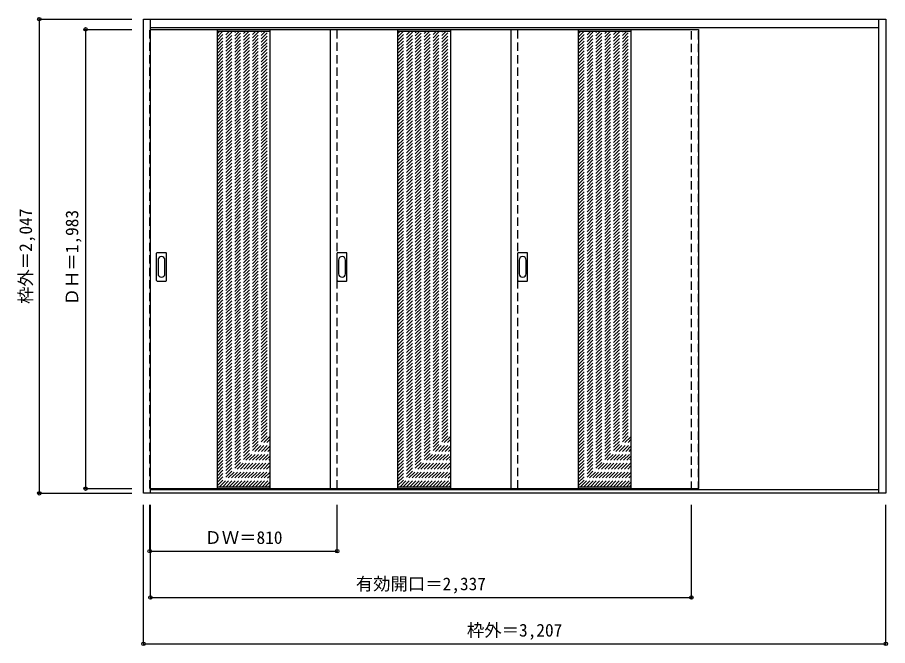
# Model space of a CAD drawing. Units: millimetres, scale not verified. Extents: x -1703 to 2056, y -1620 to 1092.
import ezdxf
from ezdxf.enums import TextEntityAlignment as Align

# ---------------------------------------------------------------- set-up
doc = ezdxf.new("R2010")
doc.units = ezdxf.units.MM
doc.header["$LTSCALE"] = 30
doc.header["$PDMODE"] = 32
doc.header["$PDSIZE"] = 15
doc.linetypes.add('DASHED1', pattern=[1.8, 1.2, -0.6])
doc.layers.add('0-0', color=4, linetype='DASHED1')
doc.layers.add('0-1_寸法', color=7, linetype='Continuous')
doc.styles.add('ＭＳ ゴシック', font='')
doc.styles.get('ＭＳ ゴシック').set_extended_font_data('MS Gothic')

msp = doc.modelspace()

# ---------------------------------------------------------------- linework, layer by layer
at = {"layer": '0-0', "color": 3, "linetype": 'Continuous'}
for p, q in [((-1158.58, 1084.15), (2048.42, 1084.15)), ((-1158.58, -962.85), (-1158.58, 1084.15)), ((-1128.58, -962.85), (-1128.58, 1084.15)), ((2018.42, -962.85), (2018.42, 1084.15)), ((2048.42, 1084.15), (2048.42, -962.85)), ((-1128.58, 1048.15), (2018.42, 1048.15)), ((-1128.58, 1040.15), (1238.42, 1040.15)), ((-840.58, 1040.15), (-840.58, -942.85)), ((-612.58, 1040.15), (-612.58, -942.85)), ((-351.58, 1040.15), (-351.58, -942.85)), ((-60.58, 1040.15), (-60.58, -942.85)), ((167.42, 1040.15), (167.42, -942.85)), ((428.42, 1040.15), (428.42, -942.85)), ((719.42, 1040.15), (719.42, -942.85)), ((947.42, 1040.15), (947.42, -942.85)), ((1238.42, 1040.15), (1238.42, -942.85)), ((-1061.08, 75.65), (-1100.08, 75.65)), ((-281.08, 75.65), (-320.08, 75.65)), ((498.92, 75.65), (459.92, 75.65)), ((-1101.58, -44.85), (-1101.58, 74.15)), ((-1059.58, -44.85), (-1059.58, 74.15)), ((-321.58, -44.85), (-321.58, 74.15)), ((-279.58, -44.85), (-279.58, 74.15)), ((458.42, -44.85), (458.42, 74.15)), ((500.42, -44.85), (500.42, 74.15)), ((-1100.08, -46.35), (-1061.08, -46.35)), ((-320.08, -46.35), (-281.08, -46.35)), ((459.92, -46.35), (498.92, -46.35)), ((2048.42, -962.85), (-1158.58, -962.85)), ((-1128.58, -942.85), (1238.42, -942.85)), ((2018.42, -947.85), (-1128.58, -947.85))]:
    msp.add_line(p, q, dxfattribs=at)
at = {"layer": '0-0'}
for p, q in [((-1131.58, 1040.15), (-1128.58, 1040.15)), ((-1131.58, -942.85), (-1131.58, 1040.15)), ((-840.58, 1020.57), (-828.99, 1032.15)), ((-840.58, 1006.43), (-814.85, 1032.15)), ((-840.58, 992.29), (-800.71, 1032.15)), ((-840.58, 978.14), (-786.57, 1032.15)), ((-840.58, 964), (-772.43, 1032.15)), ((-840.58, 949.86), (-758.28, 1032.15)), ((-840.58, 935.72), (-744.14, 1032.15)), ((-840.58, 921.58), (-730, 1032.15)), ((-840.58, 907.43), (-715.86, 1032.15)), ((-840.58, 893.29), (-701.72, 1032.15)), ((-840.58, 879.15), (-687.57, 1032.15)), ((-840.58, 865.01), (-673.43, 1032.15)), ((-840.58, 850.87), (-659.29, 1032.15)), ((-840.58, 836.72), (-645.15, 1032.15)), ((-840.58, 822.58), (-631, 1032.15)), ((-840.58, 808.44), (-616.86, 1032.15)), ((-840.58, 794.3), (-612.58, 1022.3)), ((-321.58, -942.85), (-321.58, 1040.15)), ((-60.58, 1020.57), (-48.99, 1032.15)), ((-60.58, 1006.43), (-34.85, 1032.15)), ((-60.58, 992.29), (-20.71, 1032.15)), ((-60.58, 978.14), (-6.57, 1032.15)), ((-60.58, 964), (7.57, 1032.15)), ((-60.58, 949.86), (21.72, 1032.15)), ((-60.58, 935.72), (35.86, 1032.15)), ((-60.58, 921.58), (50, 1032.15)), ((-60.58, 907.43), (64.14, 1032.15)), ((-60.58, 893.29), (78.28, 1032.15)), ((-60.58, 879.15), (92.43, 1032.15)), ((-60.58, 865.01), (106.57, 1032.15)), ((-60.58, 850.87), (120.71, 1032.15)), ((-60.58, 836.72), (134.85, 1032.15)), ((-60.58, 822.58), (149, 1032.15)), ((-60.58, 808.44), (163.14, 1032.15)), ((-60.58, 794.3), (167.42, 1022.3)), ((458.42, -942.85), (458.42, 1040.15)), ((719.42, 1020.57), (731.01, 1032.15)), ((719.42, 1006.43), (745.15, 1032.15)), ((719.42, 992.29), (759.29, 1032.15)), ((719.42, 978.14), (773.43, 1032.15)), ((719.42, 964), (787.57, 1032.15)), ((719.42, 949.86), (801.72, 1032.15)), ((719.42, 935.72), (815.86, 1032.15)), ((719.42, 921.58), (830, 1032.15)), ((719.42, 907.43), (844.14, 1032.15)), ((719.42, 893.29), (858.28, 1032.15)), ((719.42, 879.15), (872.43, 1032.15)), ((719.42, 865.01), (886.57, 1032.15)), ((719.42, 850.87), (900.71, 1032.15)), ((719.42, 836.72), (914.85, 1032.15)), ((719.42, 822.58), (929, 1032.15)), ((719.42, 808.44), (943.14, 1032.15)), ((719.42, 794.3), (947.42, 1022.3)), ((1208.42, -947.85), (1208.42, 1048.15)), ((1238.42, -947.85), (1238.42, 1048.15)), ((-840.58, 780.16), (-612.58, 1008.16)), ((-840.58, 766.01), (-612.58, 994.01)), ((-840.58, 751.87), (-612.58, 979.87)), ((-60.58, 780.16), (167.42, 1008.16)), ((-60.58, 766.01), (167.42, 994.01)), ((-60.58, 751.87), (167.42, 979.87)), ((719.42, 780.16), (947.42, 1008.16)), ((719.42, 766.01), (947.42, 994.01)), ((719.42, 751.87), (947.42, 979.87)), ((-840.58, 737.73), (-612.58, 965.73)), ((-840.58, 723.59), (-612.58, 951.59)), ((-60.58, 737.73), (167.42, 965.73)), ((-60.58, 723.59), (167.42, 951.59)), ((719.42, 737.73), (947.42, 965.73)), ((719.42, 723.59), (947.42, 951.59)), ((-840.58, 709.44), (-612.58, 937.44)), ((-840.58, 695.3), (-612.58, 923.3)), ((-840.58, 681.16), (-612.58, 909.16)), ((-60.58, 709.44), (167.42, 937.44)), ((-60.58, 695.3), (167.42, 923.3)), ((-60.58, 681.16), (167.42, 909.16)), ((719.42, 709.44), (947.42, 937.44)), ((719.42, 695.3), (947.42, 923.3)), ((719.42, 681.16), (947.42, 909.16)), ((-840.58, 667.02), (-612.58, 895.02)), ((-840.58, 652.88), (-612.58, 880.88)), ((-840.58, 638.73), (-612.58, 866.73)), ((-60.58, 667.02), (167.42, 895.02)), ((-60.58, 652.88), (167.42, 880.88)), ((-60.58, 638.73), (167.42, 866.73)), ((719.42, 667.02), (947.42, 895.02)), ((719.42, 652.88), (947.42, 880.88)), ((719.42, 638.73), (947.42, 866.73)), ((-840.58, 624.59), (-612.58, 852.59)), ((-840.58, 610.45), (-612.58, 838.45)), ((-60.58, 624.59), (167.42, 852.59)), ((-60.58, 610.45), (167.42, 838.45)), ((719.42, 624.59), (947.42, 852.59)), ((719.42, 610.45), (947.42, 838.45)), ((-840.58, 596.31), (-612.58, 824.31)), ((-840.58, 582.17), (-612.58, 810.17)), ((-840.58, 568.02), (-612.58, 796.02)), ((-60.58, 596.31), (167.42, 824.31)), ((-60.58, 582.17), (167.42, 810.17)), ((-60.58, 568.02), (167.42, 796.02)), ((719.42, 596.31), (947.42, 824.31)), ((719.42, 582.17), (947.42, 810.17)), ((719.42, 568.02), (947.42, 796.02)), ((-840.58, 553.88), (-612.58, 781.88)), ((-840.58, 539.74), (-612.58, 767.74)), ((-840.58, 525.6), (-612.58, 753.6)), ((-60.58, 553.88), (167.42, 781.88)), ((-60.58, 539.74), (167.42, 767.74)), ((-60.58, 525.6), (167.42, 753.6)), ((719.42, 553.88), (947.42, 781.88)), ((719.42, 539.74), (947.42, 767.74)), ((719.42, 525.6), (947.42, 753.6)), ((-840.58, 511.45), (-612.58, 739.45)), ((-840.58, 497.31), (-612.58, 725.31)), ((-60.58, 511.45), (167.42, 739.45)), ((-60.58, 497.31), (167.42, 725.31)), ((719.42, 511.45), (947.42, 739.45)), ((719.42, 497.31), (947.42, 725.31)), ((-840.58, 483.17), (-612.58, 711.17)), ((-840.58, 469.03), (-612.58, 697.03)), ((-840.58, 454.89), (-612.58, 682.89)), ((-60.58, 483.17), (167.42, 711.17)), ((-60.58, 469.03), (167.42, 697.03)), ((-60.58, 454.89), (167.42, 682.89)), ((719.42, 483.17), (947.42, 711.17)), ((719.42, 469.03), (947.42, 697.03)), ((719.42, 454.89), (947.42, 682.89)), ((-840.58, 440.74), (-612.58, 668.74)), ((-840.58, 426.6), (-612.58, 654.6)), ((-840.58, 412.46), (-612.58, 640.46)), ((-60.58, 440.74), (167.42, 668.74)), ((-60.58, 426.6), (167.42, 654.6)), ((-60.58, 412.46), (167.42, 640.46)), ((719.42, 440.74), (947.42, 668.74)), ((719.42, 426.6), (947.42, 654.6)), ((719.42, 412.46), (947.42, 640.46)), ((-840.58, 398.32), (-612.58, 626.32)), ((-840.58, 384.18), (-612.58, 612.18)), ((-60.58, 398.32), (167.42, 626.32)), ((-60.58, 384.18), (167.42, 612.18)), ((719.42, 398.32), (947.42, 626.32)), ((719.42, 384.18), (947.42, 612.18)), ((-840.58, 370.03), (-612.58, 598.03)), ((-840.58, 355.89), (-612.58, 583.89)), ((-840.58, 341.75), (-612.58, 569.75)), ((-60.58, 370.03), (167.42, 598.03)), ((-60.58, 355.89), (167.42, 583.89)), ((-60.58, 341.75), (167.42, 569.75)), ((719.42, 370.03), (947.42, 598.03)), ((719.42, 355.89), (947.42, 583.89)), ((719.42, 341.75), (947.42, 569.75)), ((-840.58, 327.61), (-612.58, 555.61)), ((-840.58, 313.46), (-612.58, 541.46)), ((-840.58, 299.32), (-612.58, 527.32)), ((-60.58, 327.61), (167.42, 555.61)), ((-60.58, 313.46), (167.42, 541.46)), ((-60.58, 299.32), (167.42, 527.32)), ((719.42, 327.61), (947.42, 555.61)), ((719.42, 313.46), (947.42, 541.46)), ((719.42, 299.32), (947.42, 527.32)), ((-840.58, 285.18), (-612.58, 513.18)), ((-840.58, 271.04), (-612.58, 499.04)), ((-60.58, 285.18), (167.42, 513.18)), ((-60.58, 271.04), (167.42, 499.04)), ((719.42, 285.18), (947.42, 513.18)), ((719.42, 271.04), (947.42, 499.04)), ((-840.58, 256.9), (-612.58, 484.9)), ((-840.58, 242.75), (-612.58, 470.75)), ((-840.58, 228.61), (-612.58, 456.61)), ((-60.58, 256.9), (167.42, 484.9)), ((-60.58, 242.75), (167.42, 470.75)), ((-60.58, 228.61), (167.42, 456.61)), ((719.42, 256.9), (947.42, 484.9)), ((719.42, 242.75), (947.42, 470.75)), ((719.42, 228.61), (947.42, 456.61)), ((-840.58, 214.47), (-612.58, 442.47)), ((-840.58, 200.33), (-612.58, 428.33)), ((-840.58, 186.19), (-612.58, 414.19)), ((-60.58, 214.47), (167.42, 442.47)), ((-60.58, 200.33), (167.42, 428.33)), ((-60.58, 186.19), (167.42, 414.19)), ((719.42, 214.47), (947.42, 442.47)), ((719.42, 200.33), (947.42, 428.33)), ((719.42, 186.19), (947.42, 414.19)), ((-840.58, 172.04), (-612.58, 400.04)), ((-840.58, 157.9), (-612.58, 385.9)), ((-60.58, 172.04), (167.42, 400.04)), ((-60.58, 157.9), (167.42, 385.9)), ((719.42, 172.04), (947.42, 400.04)), ((719.42, 157.9), (947.42, 385.9)), ((-840.58, 143.76), (-612.58, 371.76)), ((-840.58, 129.62), (-612.58, 357.62)), ((-840.58, 115.47), (-612.58, 343.47)), ((-60.58, 143.76), (167.42, 371.76)), ((-60.58, 129.62), (167.42, 357.62)), ((-60.58, 115.47), (167.42, 343.47)), ((719.42, 143.76), (947.42, 371.76)), ((719.42, 129.62), (947.42, 357.62)), ((719.42, 115.47), (947.42, 343.47)), ((-840.58, 101.33), (-612.58, 329.33)), ((-840.58, 87.19), (-612.58, 315.19)), ((-840.58, 73.05), (-612.58, 301.05)), ((-60.58, 101.33), (167.42, 329.33)), ((-60.58, 87.19), (167.42, 315.19)), ((-60.58, 73.05), (167.42, 301.05)), ((719.42, 101.33), (947.42, 329.33)), ((719.42, 87.19), (947.42, 315.19)), ((719.42, 73.05), (947.42, 301.05)), ((-840.58, 58.91), (-612.58, 286.91)), ((-840.58, 44.76), (-612.58, 272.76)), ((-60.58, 58.91), (167.42, 286.91)), ((-60.58, 44.76), (167.42, 272.76)), ((719.42, 58.91), (947.42, 286.91)), ((719.42, 44.76), (947.42, 272.76)), ((-840.58, 30.62), (-612.58, 258.62)), ((-840.58, 16.48), (-612.58, 244.48)), ((-840.58, 2.34), (-612.58, 230.34)), ((-60.58, 30.62), (167.42, 258.62)), ((-60.58, 16.48), (167.42, 244.48)), ((-60.58, 2.34), (167.42, 230.34)), ((719.42, 30.62), (947.42, 258.62)), ((719.42, 16.48), (947.42, 244.48)), ((719.42, 2.34), (947.42, 230.34)), ((-840.58, -11.8), (-612.58, 216.2)), ((-840.58, -25.95), (-612.58, 202.05)), ((-60.58, -11.8), (167.42, 216.2)), ((-60.58, -25.95), (167.42, 202.05)), ((719.42, -11.8), (947.42, 216.2)), ((719.42, -25.95), (947.42, 202.05)), ((-840.58, -40.09), (-612.58, 187.91)), ((-840.58, -54.23), (-612.58, 173.77)), ((-840.58, -68.37), (-612.58, 159.63)), ((-60.58, -40.09), (167.42, 187.91)), ((-60.58, -54.23), (167.42, 173.77)), ((-60.58, -68.37), (167.42, 159.63)), ((719.42, -40.09), (947.42, 187.91)), ((719.42, -54.23), (947.42, 173.77)), ((719.42, -68.37), (947.42, 159.63)), ((-840.58, -82.52), (-612.58, 145.48)), ((-840.58, -96.66), (-612.58, 131.34)), ((-840.58, -110.8), (-612.58, 117.2)), ((-60.58, -82.52), (167.42, 145.48)), ((-60.58, -96.66), (167.42, 131.34)), ((-60.58, -110.8), (167.42, 117.2)), ((719.42, -82.52), (947.42, 145.48)), ((719.42, -96.66), (947.42, 131.34)), ((719.42, -110.8), (947.42, 117.2)), ((-840.58, -124.94), (-612.58, 103.06)), ((-840.58, -139.08), (-612.58, 88.92)), ((-60.58, -124.94), (167.42, 103.06)), ((-60.58, -139.08), (167.42, 88.92)), ((719.42, -124.94), (947.42, 103.06)), ((719.42, -139.08), (947.42, 88.92)), ((-840.58, -153.23), (-612.58, 74.77)), ((-840.58, -167.37), (-612.58, 60.63)), ((-840.58, -181.51), (-612.58, 46.49)), ((-60.58, -153.23), (167.42, 74.77)), ((-60.58, -167.37), (167.42, 60.63)), ((-60.58, -181.51), (167.42, 46.49)), ((719.42, -153.23), (947.42, 74.77)), ((719.42, -167.37), (947.42, 60.63)), ((719.42, -181.51), (947.42, 46.49)), ((-840.58, -195.65), (-612.58, 32.35)), ((-840.58, -209.79), (-612.58, 18.21)), ((-840.58, -223.94), (-612.58, 4.06)), ((-60.58, -195.65), (167.42, 32.35)), ((-60.58, -209.79), (167.42, 18.21)), ((-60.58, -223.94), (167.42, 4.06)), ((719.42, -195.65), (947.42, 32.35)), ((719.42, -209.79), (947.42, 18.21)), ((719.42, -223.94), (947.42, 4.06)), ((-840.58, -238.08), (-612.58, -10.08)), ((-840.58, -252.22), (-612.58, -24.22)), ((-60.58, -238.08), (167.42, -10.08)), ((-60.58, -252.22), (167.42, -24.22)), ((719.42, -238.08), (947.42, -10.08)), ((719.42, -252.22), (947.42, -24.22)), ((-840.58, -266.36), (-612.58, -38.36)), ((-840.58, -280.51), (-612.58, -52.51)), ((-840.58, -294.65), (-612.58, -66.65)), ((-60.58, -266.36), (167.42, -38.36)), ((-60.58, -280.51), (167.42, -52.51)), ((-60.58, -294.65), (167.42, -66.65)), ((719.42, -266.36), (947.42, -38.36)), ((719.42, -280.51), (947.42, -52.51)), ((719.42, -294.65), (947.42, -66.65)), ((-840.58, -308.79), (-612.58, -80.79)), ((-840.58, -322.93), (-612.58, -94.93)), ((-840.58, -337.07), (-612.58, -109.07)), ((-60.58, -308.79), (167.42, -80.79)), ((-60.58, -322.93), (167.42, -94.93)), ((-60.58, -337.07), (167.42, -109.07)), ((719.42, -308.79), (947.42, -80.79)), ((719.42, -322.93), (947.42, -94.93)), ((719.42, -337.07), (947.42, -109.07)), ((-840.58, -351.22), (-612.58, -123.22)), ((-840.58, -365.36), (-612.58, -137.36)), ((-60.58, -351.22), (167.42, -123.22)), ((-60.58, -365.36), (167.42, -137.36)), ((719.42, -351.22), (947.42, -123.22)), ((719.42, -365.36), (947.42, -137.36)), ((-840.58, -379.5), (-612.58, -151.5)), ((-840.58, -393.64), (-612.58, -165.64)), ((-840.58, -407.78), (-612.58, -179.78)), ((-60.58, -379.5), (167.42, -151.5)), ((-60.58, -393.64), (167.42, -165.64)), ((-60.58, -407.78), (167.42, -179.78)), ((719.42, -379.5), (947.42, -151.5)), ((719.42, -393.64), (947.42, -165.64)), ((719.42, -407.78), (947.42, -179.78)), ((-840.58, -421.93), (-612.58, -193.93)), ((-840.58, -436.07), (-612.58, -208.07)), ((-840.58, -450.21), (-612.58, -222.21)), ((-60.58, -421.93), (167.42, -193.93)), ((-60.58, -436.07), (167.42, -208.07)), ((-60.58, -450.21), (167.42, -222.21)), ((719.42, -421.93), (947.42, -193.93)), ((719.42, -436.07), (947.42, -208.07)), ((719.42, -450.21), (947.42, -222.21)), ((-840.58, -464.35), (-612.58, -236.35)), ((-840.58, -478.5), (-612.58, -250.5)), ((-60.58, -464.35), (167.42, -236.35)), ((-60.58, -478.5), (167.42, -250.5)), ((719.42, -464.35), (947.42, -236.35)), ((719.42, -478.5), (947.42, -250.5)), ((-840.58, -492.64), (-612.58, -264.64)), ((-840.58, -506.78), (-612.58, -278.78)), ((-840.58, -520.92), (-612.58, -292.92)), ((-60.58, -492.64), (167.42, -264.64)), ((-60.58, -506.78), (167.42, -278.78)), ((-60.58, -520.92), (167.42, -292.92)), ((719.42, -492.64), (947.42, -264.64)), ((719.42, -506.78), (947.42, -278.78)), ((719.42, -520.92), (947.42, -292.92)), ((-840.58, -535.06), (-612.58, -307.06)), ((-840.58, -549.21), (-612.58, -321.21)), ((-840.58, -563.35), (-612.58, -335.35)), ((-60.58, -535.06), (167.42, -307.06)), ((-60.58, -549.21), (167.42, -321.21)), ((-60.58, -563.35), (167.42, -335.35)), ((719.42, -535.06), (947.42, -307.06)), ((719.42, -549.21), (947.42, -321.21)), ((719.42, -563.35), (947.42, -335.35)), ((-840.58, -577.49), (-612.58, -349.49)), ((-840.58, -591.63), (-612.58, -363.63)), ((-60.58, -577.49), (167.42, -349.49)), ((-60.58, -591.63), (167.42, -363.63)), ((719.42, -577.49), (947.42, -349.49)), ((719.42, -591.63), (947.42, -363.63)), ((-840.58, -605.77), (-612.58, -377.77)), ((-840.58, -619.92), (-612.58, -391.92)), ((-840.58, -634.06), (-612.58, -406.06)), ((-60.58, -605.77), (167.42, -377.77)), ((-60.58, -619.92), (167.42, -391.92)), ((-60.58, -634.06), (167.42, -406.06)), ((719.42, -605.77), (947.42, -377.77)), ((719.42, -619.92), (947.42, -391.92)), ((719.42, -634.06), (947.42, -406.06)), ((-840.58, -648.2), (-612.58, -420.2)), ((-840.58, -662.34), (-612.58, -434.34)), ((-840.58, -676.48), (-612.58, -448.48)), ((-60.58, -648.2), (167.42, -420.2)), ((-60.58, -662.34), (167.42, -434.34)), ((-60.58, -676.48), (167.42, -448.48)), ((719.42, -648.2), (947.42, -420.2)), ((719.42, -662.34), (947.42, -434.34)), ((719.42, -676.48), (947.42, -448.48)), ((-840.58, -690.63), (-612.58, -462.63)), ((-840.58, -704.77), (-612.58, -476.77)), ((-60.58, -690.63), (167.42, -462.63)), ((-60.58, -704.77), (167.42, -476.77)), ((719.42, -690.63), (947.42, -462.63)), ((719.42, -704.77), (947.42, -476.77)), ((-840.58, -718.91), (-612.58, -490.91)), ((-840.58, -733.05), (-612.58, -505.05)), ((-840.58, -747.2), (-612.58, -519.2)), ((-60.58, -718.91), (167.42, -490.91)), ((-60.58, -733.05), (167.42, -505.05)), ((-60.58, -747.2), (167.42, -519.2)), ((719.42, -718.91), (947.42, -490.91)), ((719.42, -733.05), (947.42, -505.05)), ((719.42, -747.2), (947.42, -519.2)), ((-840.58, -761.34), (-612.58, -533.34)), ((-840.58, -775.48), (-612.58, -547.48)), ((-840.58, -789.62), (-612.58, -561.62)), ((-60.58, -761.34), (167.42, -533.34)), ((-60.58, -775.48), (167.42, -547.48)), ((-60.58, -789.62), (167.42, -561.62)), ((719.42, -761.34), (947.42, -533.34)), ((719.42, -775.48), (947.42, -547.48)), ((719.42, -789.62), (947.42, -561.62)), ((-840.58, -803.76), (-612.58, -575.76)), ((-840.58, -817.91), (-612.58, -589.91)), ((-60.58, -803.76), (167.42, -575.76)), ((-60.58, -817.91), (167.42, -589.91)), ((719.42, -803.76), (947.42, -575.76)), ((719.42, -817.91), (947.42, -589.91)), ((-840.58, -832.05), (-612.58, -604.05)), ((-840.58, -846.19), (-612.58, -618.19)), ((-840.58, -860.33), (-612.58, -632.33)), ((-60.58, -832.05), (167.42, -604.05)), ((-60.58, -846.19), (167.42, -618.19)), ((-60.58, -860.33), (167.42, -632.33)), ((719.42, -832.05), (947.42, -604.05)), ((719.42, -846.19), (947.42, -618.19)), ((719.42, -860.33), (947.42, -632.33)), ((-840.58, -874.47), (-612.58, -646.47)), ((-840.58, -888.62), (-612.58, -660.62)), ((-840.58, -902.76), (-612.58, -674.76)), ((-60.58, -874.47), (167.42, -646.47)), ((-60.58, -888.62), (167.42, -660.62)), ((-60.58, -902.76), (167.42, -674.76)), ((719.42, -874.47), (947.42, -646.47)), ((719.42, -888.62), (947.42, -660.62)), ((719.42, -902.76), (947.42, -674.76)), ((-840.58, -916.9), (-612.58, -688.9)), ((-840.58, -931.04), (-612.58, -703.04)), ((-60.58, -916.9), (167.42, -688.9)), ((-60.58, -931.04), (167.42, -703.04)), ((719.42, -916.9), (947.42, -688.9)), ((719.42, -931.04), (947.42, -703.04)), ((-830.24, -934.85), (-612.58, -717.19)), ((-816.1, -934.85), (-612.58, -731.33)), ((-801.95, -934.85), (-612.58, -745.47)), ((-50.24, -934.85), (167.42, -717.19)), ((-36.1, -934.85), (167.42, -731.33)), ((-21.95, -934.85), (167.42, -745.47)), ((729.76, -934.85), (947.42, -717.19)), ((743.9, -934.85), (947.42, -731.33)), ((758.05, -934.85), (947.42, -745.47)), ((-787.81, -934.85), (-612.58, -759.61)), ((-773.67, -934.85), (-612.58, -773.75)), ((-759.53, -934.85), (-612.58, -787.9)), ((-7.81, -934.85), (167.42, -759.61)), ((6.33, -934.85), (167.42, -773.75)), ((20.47, -934.85), (167.42, -787.9)), ((772.19, -934.85), (947.42, -759.61)), ((786.33, -934.85), (947.42, -773.75)), ((800.47, -934.85), (947.42, -787.9)), ((-745.38, -934.85), (-612.58, -802.04)), ((-731.24, -934.85), (-612.58, -816.18)), ((34.62, -934.85), (167.42, -802.04)), ((48.76, -934.85), (167.42, -816.18)), ((814.62, -934.85), (947.42, -802.04)), ((828.76, -934.85), (947.42, -816.18)), ((-717.1, -934.85), (-612.58, -830.32)), ((-702.96, -934.85), (-612.58, -844.46)), ((-688.82, -934.85), (-612.58, -858.61)), ((62.9, -934.85), (167.42, -830.32)), ((77.04, -934.85), (167.42, -844.46)), ((91.18, -934.85), (167.42, -858.61)), ((842.9, -934.85), (947.42, -830.32)), ((857.04, -934.85), (947.42, -844.46)), ((871.18, -934.85), (947.42, -858.61)), ((-674.67, -934.85), (-612.58, -872.75)), ((-660.53, -934.85), (-612.58, -886.89)), ((-646.39, -934.85), (-612.58, -901.03)), ((105.33, -934.85), (167.42, -872.75)), ((119.47, -934.85), (167.42, -886.89)), ((133.61, -934.85), (167.42, -901.03)), ((885.33, -934.85), (947.42, -872.75)), ((899.47, -934.85), (947.42, -886.89)), ((913.61, -934.85), (947.42, -901.03)), ((-632.25, -934.85), (-612.58, -915.18)), ((-618.11, -934.85), (-612.58, -929.32)), ((147.75, -934.85), (167.42, -915.18)), ((161.89, -934.85), (167.42, -929.32)), ((927.75, -934.85), (947.42, -915.18)), ((941.89, -934.85), (947.42, -929.32)), ((-1128.58, -942.85), (-1131.58, -942.85))]:
    msp.add_line(p, q, dxfattribs=at)
at = {"layer": '0-0', "color": 7, "linetype": 'Continuous'}
for p, q in [((-840.58, 1032.15), (-612.58, 1032.15)), ((-60.58, 1032.15), (167.42, 1032.15)), ((719.42, 1032.15), (947.42, 1032.15)), ((-1095.58, 44.25), (-1095.58, -14.95)), ((-1065.58, -14.95), (-1065.58, 44.25)), ((-315.58, 44.25), (-315.58, -14.95)), ((-285.58, -14.95), (-285.58, 44.25)), ((464.42, 44.25), (464.42, -14.95)), ((494.42, -14.95), (494.42, 44.25)), ((-840.58, -934.85), (-612.58, -934.85)), ((-60.58, -934.85), (167.42, -934.85)), ((719.42, -934.85), (947.42, -934.85))]:
    msp.add_line(p, q, dxfattribs=at)
at = {"layer": '0-0', "color": 3, "linetype": 'Continuous'}
for centre, start, end in [((-1100.08, 74.15), 90, 180), ((-1061.08, 74.15), 0, 90), ((-320.08, 74.15), 90, 180), ((-281.08, 74.15), 0, 90), ((459.92, 74.15), 90, 180), ((498.92, 74.15), 0, 90), ((-1100.08, -44.85), 180, 270), ((-1061.08, -44.85), 270, 0), ((-320.08, -44.85), 180, 270), ((-281.08, -44.85), 270, 0), ((459.92, -44.85), 180, 270), ((498.92, -44.85), 270, 0)]:
    msp.add_arc(centre, 1.5, start, end, dxfattribs=at)
at = {"layer": '0-0', "color": 7, "linetype": 'Continuous'}
for centre, start, end in [((-1080.58, 44.25), 0, 180), ((-300.58, 44.25), 0, 180), ((479.42, 44.25), 0, 180), ((-1080.58, -14.95), 180, 0), ((-300.58, -14.95), 180, 0), ((479.42, -14.95), 180, 0)]:
    msp.add_arc(centre, 15, start, end, dxfattribs=at)
at = {"layer": '0-1_寸法', "color": 4}
for p, q in [((-1608.58, 1084.15), (-1208.58, 1084.15)), ((-1608.58, 1084.15), (-1608.58, -962.85)), ((-1408.58, 1040.15), (-1408.58, -942.85)), ((-1408.58, 1040.15), (-1208.58, 1040.15)), ((-1608.58, -962.85), (-1208.58, -962.85)), ((-1408.58, -942.85), (-1208.58, -942.85)), ((-1158.58, -1612.85), (-1158.58, -1012.85)), ((-1131.58, -1212.85), (-1131.58, -1012.85)), ((-1128.58, -1412.85), (-1128.58, -1012.85)), ((-321.58, -1212.85), (-321.58, -1012.85)), ((1208.42, -1412.85), (1208.42, -1012.85)), ((2048.42, -1612.85), (2048.42, -1012.85)), ((-1131.58, -1212.85), (-321.58, -1212.85)), ((-1128.58, -1412.85), (1208.42, -1412.85)), ((-1158.58, -1612.85), (2048.42, -1612.85))]:
    msp.add_line(p, q, dxfattribs=at)
at = {"layer": '0-1_寸法'}
for p in [(-1608.58, 1084.15), (-1408.58, 1040.15), (-1408.58, -942.85), (-1608.58, -962.85), (-1131.58, -1212.85), (-321.58, -1212.85), (-1128.58, -1412.85), (1208.42, -1412.85), (-1158.58, -1612.85), (2048.42, -1612.85)]:
    msp.add_point(p, dxfattribs=at)

# ---------------------------------------------------------------- texts
at = {"layer": '0-1_寸法', "style": 'ＭＳ ゴシック'}
for s, p in [('枠外＝2,047', (-1623.58, -145.6)), ('ＤＨ＝1,983', (-1423.58, -151.6))]:
    msp.add_text(s, height=54.99, rotation=90, dxfattribs=at).set_placement(p, align=Align.BOTTOM_LEFT)
for s, p in [('ＤＷ＝810', (-895.33, -1197.85)), ('有効開口＝2,337', (-241.33, -1397.85)), ('枠外＝3,207', (238.67, -1597.85))]:
    msp.add_text(s, height=54.99, dxfattribs=at).set_placement(p, align=Align.BOTTOM_LEFT)

doc.saveas('drawing.dxf')
